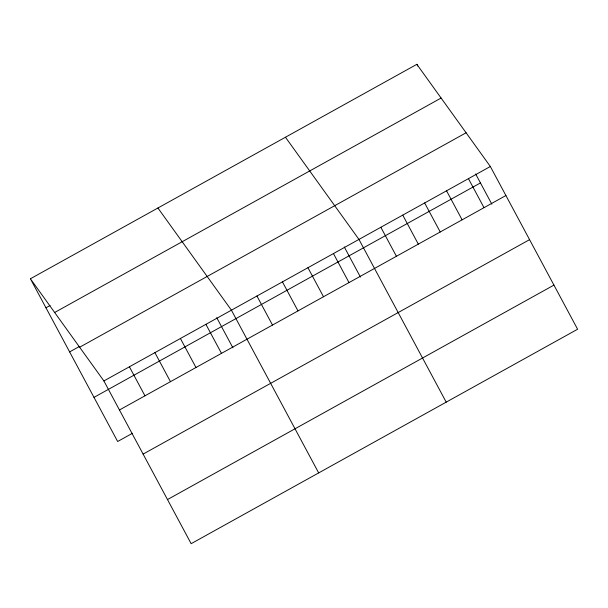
<?xml version="1.0" encoding="UTF-8"?>
<svg xmlns="http://www.w3.org/2000/svg" width="608" height="608" viewBox="0 0 608 608"><rect width="100%" height="100%" fill="white"/><g stroke="black" fill="none" stroke-linecap="round" stroke-linejoin="round"><path stroke-width="0.91" d="M30.4 278.768L416.852 64.319L490.344 166.501L577.6 329.232L191.148 543.681L103.892 380.95L30.4 278.768L117.656 441.499L132.46 433.276M45.965 307.792L50.076 305.512M54.652 312.489L441.104 98.04M69.616 351.918L79.496 346.438M79.64 347.236L466.093 132.78M103.892 380.95L490.344 166.501M93.997 397.374L480.449 182.924M119.457 409.974L505.909 195.525M143.116 454.1L529.568 239.651M167.489 499.556L553.941 285.106M285.456 137.233L358.956 239.415L446.204 402.146M157.928 208.004L231.42 310.186L318.676 472.91M416.852 64.319L417.742 65.976M475.661 173.994L491.842 204.166M468.449 178.653L484.006 207.678M446.546 190.806L462.11 219.83M424.65 202.958L440.215 231.982M402.754 215.11L418.312 244.135M380.851 227.263L396.416 256.287M344.265 246.909L360.445 277.081M333.45 253.566L349.007 282.591M307.944 267.725L323.502 296.75M282.439 281.876L297.996 310.901M256.933 296.028L272.49 325.052M216.737 317.672L232.917 347.852M205.914 324.338L221.479 353.362M180.409 338.489L195.974 367.513M154.903 352.648L170.468 381.664M129.398 366.799L144.962 395.823"/></g></svg>
